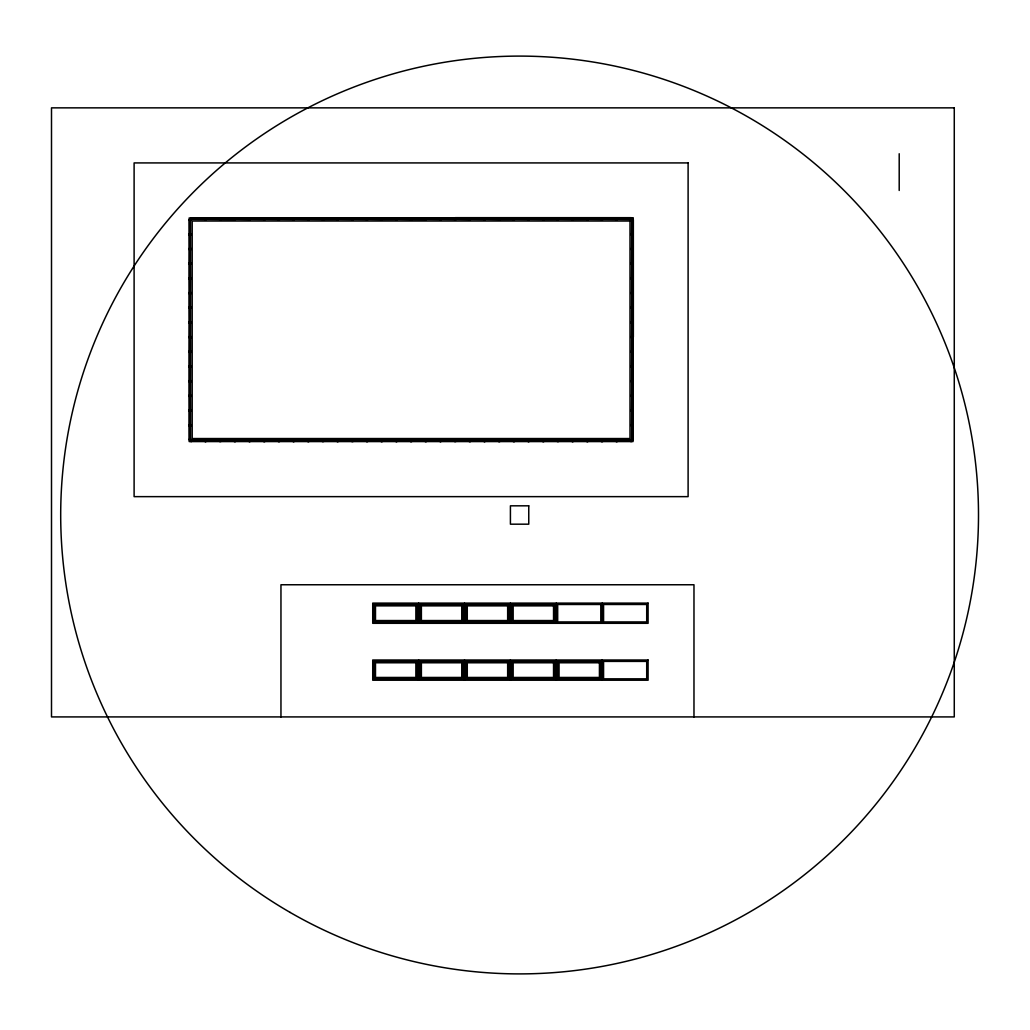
<?xml version="1.0" encoding="UTF-8"?>
<svg xmlns="http://www.w3.org/2000/svg" width="1030" height="1030" viewBox="0 0 1030 1030"><rect width="100%" height="100%" fill="white"/><g stroke="black" fill="none" stroke-linecap="round" stroke-linejoin="round"><path stroke-width="1.5" d="M455.247 217.678L631.287 217.678M191.464 218.36L204.867 218.36M206.155 218.36L219.557 218.36M220.832 218.36L234.235 218.411M235.522 218.36L248.925 218.411M250.213 218.411L263.603 218.36M264.89 218.411L278.293 218.36M279.581 218.411L292.984 218.36M294.258 218.36L307.661 218.36M308.949 218.36L322.351 218.36M323.639 218.411L337.029 218.36M338.316 218.36L351.719 218.411M353.007 218.36L366.41 218.36M367.684 218.36L381.087 218.411M382.375 218.411L395.777 218.411M397.065 218.36L410.455 218.36M411.743 218.411L425.145 218.36M426.433 218.36L439.836 218.36M441.11 218.36L454.513 218.36M455.801 218.411L469.204 218.411M470.491 218.411L483.881 218.36M485.169 218.36L498.572 218.36M499.859 218.411L513.262 218.36M514.537 218.411L527.939 218.411M529.227 218.411L542.63 218.36M543.917 218.36L557.307 218.36M558.595 218.36L571.998 218.411M573.285 218.36L586.688 218.411M587.963 218.411L601.365 218.411M602.653 218.36L616.056 218.36M617.343 218.411L630.733 218.36M191.464 218.579L204.867 218.579M206.155 218.579L219.557 218.579M220.832 218.579L234.235 218.579M235.522 218.579L248.925 218.579M250.213 218.579L263.603 218.579M264.89 218.579L278.293 218.579M279.581 218.579L292.984 218.579M294.258 218.579L307.661 218.579M308.949 218.579L322.351 218.579M323.639 218.579L337.029 218.579M338.316 218.579L351.719 218.579M353.007 218.579L366.41 218.579M367.684 218.579L381.087 218.579M382.375 218.579L395.777 218.579M397.065 218.579L410.455 218.579M411.743 218.579L425.145 218.579M426.433 218.579L439.836 218.579M441.11 218.579L454.513 218.579M455.801 218.579L469.204 218.579M470.491 218.579L483.881 218.579M485.169 218.579L498.572 218.579M499.859 218.579L513.262 218.579M514.537 218.579L527.939 218.579M529.227 218.579L542.63 218.579M543.917 218.579L557.307 218.579M558.595 218.579L571.998 218.579M573.285 218.579L586.688 218.579M587.963 218.579L601.365 218.579M602.653 218.579L616.056 218.579M617.343 218.579L630.733 218.579M191.464 218.914L204.867 218.914M206.155 218.914L219.557 218.914M220.832 218.914L234.235 218.914M235.522 218.914L248.925 218.914M250.213 218.914L263.603 218.914M264.89 218.914L278.293 218.914M279.581 218.914L292.984 218.914M294.258 218.914L307.661 218.914M308.949 218.914L322.351 218.914M323.639 218.914L337.029 218.914M338.316 218.914L351.719 218.914M353.007 218.914L366.41 218.914M367.684 218.914L381.087 218.914M382.375 218.914L395.777 218.914M397.065 218.914L410.455 218.914M411.743 218.914L425.145 218.914M426.433 218.914L439.836 218.914M441.11 218.914L454.513 218.914M455.801 218.914L469.204 218.914M470.491 218.914L483.881 218.914M485.169 218.914L498.572 218.914M499.859 218.914L513.262 218.914M514.537 218.914L527.939 218.914M529.227 218.914L542.63 218.914M543.917 218.914L557.307 218.914M558.595 218.914L571.998 218.914M573.285 218.914L586.688 218.914M587.963 218.914L601.365 218.914M602.653 218.914L616.056 218.914M617.343 218.914L630.733 218.914M189.172 219.738L191.464 219.648L191.464 217.987M633.038 219.738L630.733 219.648L630.733 217.987M189.172 220.291L190.82 220.291L190.82 217.987L190.923 219.648M633.038 220.291L631.377 220.291L631.287 217.987M189.172 233.681L190.82 233.681L190.82 234.969L189.172 234.969M633.038 233.681L631.377 233.681L631.377 234.969L633.038 234.969M189.172 234.235L190.82 234.235M631.377 234.235L633.038 234.235M189.172 234.428L190.82 234.428M631.377 234.428L633.038 234.428M189.172 248.372L190.82 248.372L190.82 249.659L189.172 249.659M633.038 248.372L631.377 248.372L631.377 249.659L633.038 249.659M189.172 248.925L190.82 248.925M631.377 248.925L633.038 248.925M189.172 249.106L190.82 249.106M631.377 249.106L633.038 249.106M189.172 263.062L190.82 263.062L190.82 264.337L189.172 264.337M633.038 263.062L631.377 263.062L631.377 264.337L633.038 264.337M189.172 263.603L190.82 263.603M631.377 263.603L633.038 263.603M189.172 277.74L190.82 277.74L190.82 279.027L189.172 279.027M633.038 277.74L631.377 277.74L631.377 279.027L633.038 279.027M189.172 278.293L190.82 278.293M631.377 278.293L633.038 278.293M189.172 278.473L190.82 278.473M631.377 278.473L633.038 278.473M189.172 292.43L190.82 292.43L190.82 293.717L189.172 293.717M633.038 292.43L631.377 292.43L631.377 293.717L633.038 293.717M189.172 292.984L190.82 292.984M631.377 292.984L633.038 292.984M189.172 293.164L190.82 293.164M631.377 293.164L633.038 293.164M189.172 307.107L190.82 307.107L190.82 308.395L189.172 308.395M633.038 307.107L631.377 307.107L631.377 308.395L633.038 308.395M189.172 307.661L190.82 307.661M631.377 307.661L633.038 307.661M189.172 307.841L190.82 307.841M631.377 307.841L633.038 307.841M189.172 321.798L190.82 321.798L190.82 323.085L189.172 323.085M633.038 321.798L631.377 321.798L631.377 323.085L633.038 323.085M189.172 322.351L190.82 322.351M631.377 322.351L633.038 322.351M189.172 322.532L190.82 322.532M631.377 322.532L633.038 322.532M189.172 336.488L190.82 336.488L190.82 337.763L189.172 337.763M633.038 336.488L631.377 336.488L631.377 337.763L633.038 337.763M189.172 337.029L190.82 337.029M631.377 337.029L633.038 337.029M189.172 337.222L190.82 337.222M631.377 337.222L633.038 337.222M189.172 351.166L190.82 351.166L190.82 352.453L189.172 352.453M633.038 351.166L631.377 351.166L631.377 352.453L633.038 352.453M189.172 351.719L190.82 351.719M631.377 351.719L633.038 351.719M189.172 351.899L190.82 351.899M631.377 351.899L633.038 351.899M189.172 365.856L190.82 365.856L190.82 367.144L189.172 367.144M633.038 365.856L631.377 365.856L631.377 367.144L633.038 367.144M189.172 366.41L190.82 366.41M631.377 366.41L633.038 366.41M189.172 366.59L190.82 366.59M631.377 366.59L633.038 366.59M189.172 380.534L190.82 380.534L190.82 381.821L189.172 381.821M633.038 380.534L631.377 380.534L631.377 381.821L633.038 381.821M189.172 381.087L190.82 381.087M631.377 381.087L633.038 381.087M189.172 381.267L190.82 381.267M631.377 381.267L633.038 381.267M189.172 395.224L190.82 395.224L190.82 396.511L189.172 396.511M633.038 395.224L631.377 395.224L631.377 396.511L633.038 396.511M189.172 395.958L190.82 395.958M631.377 395.958L633.038 395.958M189.172 409.914L190.82 409.914L190.82 411.189L189.172 411.189M633.038 409.914L631.377 409.914L631.377 411.189L633.038 411.189M189.172 410.455L190.82 410.455M631.377 410.455L633.038 410.455M189.172 410.648L190.82 410.648M631.377 410.648L633.038 410.648M189.172 424.592L190.82 424.592L190.82 425.879L189.172 425.879M633.038 424.592L631.377 424.592L631.377 425.879L633.038 425.879M189.172 425.145L190.82 425.145M631.377 425.145L633.038 425.145M189.172 425.326L190.82 425.326M631.377 425.326L633.038 425.326M189.172 439.282L190.82 439.282L190.82 441.574L190.923 439.926M633.038 439.282L631.377 439.282L631.377 441.574M189.172 439.836L191.464 439.926L191.464 441.574M633.038 439.836L630.733 439.926L630.733 441.574M191.464 440.171L204.867 440.171M220.832 440.171L234.235 440.171M263.603 440.171L250.213 440.171L263.603 440.248M292.984 440.171L279.581 440.171L292.984 440.248M294.258 440.171L307.661 440.171M308.949 440.171L322.351 440.171M323.639 440.171L337.029 440.171L323.639 440.248M351.719 440.171L338.316 440.171L351.719 440.248M353.007 440.171L366.41 440.171M367.684 440.171L381.087 440.171M382.375 440.171L395.777 440.171M397.065 440.171L410.455 440.171M411.743 440.171L425.145 440.171L411.743 440.248M426.433 440.171L439.836 440.171M454.513 440.171L441.11 440.171L454.513 440.248M455.801 440.171L469.204 440.171L455.801 440.248M483.881 440.171L470.491 440.171L483.881 440.248M485.169 440.171L498.572 440.171L485.169 440.248M499.859 440.171L513.262 440.171L499.859 440.248M514.537 440.171L527.939 440.171M529.227 440.171L542.63 440.171M543.917 440.171L557.307 440.171M558.595 440.171L571.998 440.171M573.285 440.171L586.688 440.171M587.963 440.171L601.365 440.171M616.056 440.171L602.653 440.171L616.056 440.248M617.343 440.171L630.733 440.171M191.464 440.248L204.867 440.248M220.832 440.248L234.235 440.248M294.258 440.248L307.661 440.248M308.949 440.248L322.351 440.248M353.007 440.248L366.41 440.248M367.684 440.248L381.087 440.248M382.375 440.248L395.777 440.248M397.065 440.248L410.455 440.248M426.433 440.248L439.836 440.248M514.537 440.248L527.939 440.248M529.227 440.248L542.63 440.248M543.917 440.248L557.307 440.248M558.595 440.248L571.998 440.248M573.285 440.248L586.688 440.248M587.963 440.248L601.365 440.248M617.343 440.248L630.733 440.248M191.464 440.66L204.867 440.66M206.155 440.66L219.557 440.66M220.832 440.66L234.235 440.66M235.522 440.66L248.925 440.66M250.213 440.66L263.603 440.66M264.89 440.66L278.293 440.66M279.581 440.66L292.984 440.66M294.258 440.66L307.661 440.66M308.949 440.66L322.351 440.66M323.639 440.66L337.029 440.66M338.316 440.66L351.719 440.66M353.007 440.66L366.41 440.66M367.684 440.66L381.087 440.66M382.375 440.66L395.777 440.66M397.065 440.66L410.455 440.66M411.743 440.66L425.145 440.66M426.433 440.66L439.836 440.66M441.11 440.66L454.513 440.66M455.801 440.66L469.204 440.66M470.491 440.66L483.881 440.66M485.169 440.66L498.572 440.66M499.859 440.66L513.262 440.66M514.537 440.66L527.939 440.66M529.227 440.66L542.63 440.66M543.917 440.66L557.307 440.66M558.595 440.66L571.998 440.66M573.285 440.66L586.688 440.66M587.963 440.66L601.365 440.66M602.653 440.66L616.056 440.66M617.343 440.66L630.733 440.66M191.464 440.982L204.867 440.982M206.155 440.982L219.557 440.982M220.832 440.982L234.235 440.982M235.522 440.982L248.925 440.982M250.213 440.982L263.603 440.982M264.89 440.982L278.293 440.982M279.581 440.982L292.984 440.982M294.258 440.982L307.661 440.982M308.949 440.982L322.351 440.982M323.639 440.982L337.029 440.982M338.316 440.982L351.719 440.982M353.007 440.982L366.41 440.982M367.684 440.982L381.087 440.982M382.375 440.982L395.777 440.982M397.065 440.982L410.455 440.982M411.743 440.982L425.145 440.982M426.433 440.982L439.836 440.982M441.11 440.982L454.513 440.982M455.801 440.982L469.204 440.982M470.491 440.982L483.881 440.982M485.169 440.982L498.572 440.982M499.859 440.982L513.262 440.982M514.537 440.982L527.939 440.982M529.227 440.982L542.63 440.982M543.917 440.982L557.307 440.982M558.595 440.982L571.998 440.982M573.285 440.982L586.688 440.982M587.963 440.982L601.365 440.982M602.653 440.982L616.056 440.982M617.343 440.982L630.733 440.982M191.464 441.213L204.867 441.213M206.155 441.149L219.557 441.213M220.832 441.149L234.235 441.149M235.522 441.149L248.925 441.149M250.213 441.213L263.603 441.149M264.89 441.213L278.293 441.213M279.581 441.149L292.984 441.149M294.258 441.213L307.661 441.213M308.949 441.213L322.351 441.149M323.639 441.149L337.029 441.149M338.316 441.213L351.719 441.213M353.007 441.213L366.41 441.213M367.684 441.213L381.087 441.213M382.375 441.213L395.777 441.149M397.065 441.149L410.365 441.213M411.743 441.213L425.145 441.213M426.433 441.213L439.836 441.213M441.11 441.149L454.513 441.213M455.801 441.213L469.204 441.213M470.491 441.149L483.881 441.213M485.169 441.149L498.572 441.213M499.859 441.149L513.262 441.213M514.537 441.149L527.939 441.213M529.227 441.149L542.63 441.213M543.917 441.213L557.307 441.213M558.595 441.213L571.998 441.149M573.285 441.149L586.688 441.149M587.963 441.213L601.365 441.149M602.653 441.213L616.056 441.149M617.343 441.149L630.733 441.213M899.203 153.74L899.203 190.46M693.975 716.919L693.975 584.757L280.958 584.757L280.958 716.919M633.347 219.738L633.347 337.029M632.665 220.291L632.665 233.681M632.665 234.969L632.665 248.372M632.613 249.659L632.613 263.062M632.613 264.337L632.665 277.74M632.665 279.027L632.665 292.43M632.613 293.717L632.665 307.107M632.665 308.395L632.665 321.798M632.665 323.085L632.665 336.488M632.665 337.763L632.665 351.166M632.665 352.453L632.665 365.856M632.613 367.144L632.665 380.534M632.613 381.821L632.613 395.224M632.665 396.511L632.665 409.914M632.665 411.189L632.613 424.592M632.665 425.879L632.613 439.282M632.446 220.291L632.446 233.681M632.446 234.969L632.446 248.372M632.446 249.659L632.446 263.062M632.446 264.337L632.446 277.74M632.446 279.027L632.446 292.43M632.446 293.717L632.446 307.107M632.446 308.395L632.446 321.798M632.446 323.085L632.446 336.488M632.446 337.763L632.446 351.166M632.446 352.453L632.446 365.856M632.446 367.144L632.446 380.534M632.446 381.821L632.446 395.224M632.446 396.511L632.446 409.914M632.446 411.189L632.446 424.592M632.446 425.879L632.446 439.282M632.111 220.291L632.111 233.681M632.111 234.969L632.111 248.372M632.111 249.659L632.111 263.062M632.111 264.337L632.111 277.74M632.111 279.027L632.111 292.43M632.111 293.717L632.111 307.107M632.111 308.395L632.111 321.798M632.111 323.085L632.111 336.488M632.111 337.763L632.111 351.166M632.111 352.453L632.111 365.856M632.111 367.144L632.111 380.534M632.111 381.821L632.111 395.224M632.111 396.511L632.111 409.914M632.111 411.189L632.111 424.592M632.111 425.879L632.111 439.282M617.343 217.987L617.343 219.648L616.056 219.648L616.056 217.987M617.343 441.574L617.343 439.926L616.056 439.926L616.056 441.574M616.79 217.987L616.79 219.648M616.79 439.926L616.79 441.574M616.597 217.987L616.597 219.648M616.597 439.926L616.597 441.574M602.653 217.987L602.653 219.648L601.365 219.648L601.365 217.987M602.653 441.574L602.653 439.926L601.365 439.926L601.365 441.574M602.099 217.987L602.099 219.648M602.099 439.926L602.099 441.574M602.19 603.117L602.19 623.305M602.19 660.011L602.19 680.212M601.919 217.987L601.919 219.648M601.919 439.926L601.919 441.574M587.963 217.987L587.963 219.648L586.688 219.648L586.688 217.987M587.963 441.574L587.963 439.926L586.688 439.926L586.688 441.574M587.422 217.987L587.422 219.648M587.422 439.926L587.422 441.574M587.229 217.987L587.229 219.648M587.229 439.926L587.229 441.574M573.285 217.987L573.285 219.648L571.998 219.648L571.998 217.987M573.285 441.574L573.285 439.926L571.998 439.926L571.998 441.574M572.731 217.987L572.731 219.648M572.731 439.926L572.731 441.574M572.551 217.987L572.551 219.648M572.551 439.926L572.551 441.574M558.595 217.987L558.595 219.648L557.307 219.648L557.307 217.987M558.595 441.574L558.595 439.926L557.307 439.926L557.307 441.574M557.861 217.987L558.041 219.648M558.041 439.926L557.861 441.574M556.303 603.117L556.303 623.305M556.303 660.011L556.303 680.212M543.917 217.987L543.917 219.648L542.63 219.648L542.63 217.987M543.917 441.574L543.917 439.926L542.63 439.926L542.63 441.574M543.364 217.987L543.364 219.648M543.364 439.926L543.364 441.574M543.183 217.987L543.183 219.648M543.183 439.926L543.183 441.574M529.227 217.987L529.227 219.648L527.939 219.648L527.939 217.987M529.227 441.574L529.227 439.926L527.939 439.926L527.939 441.574M528.673 217.987L528.673 219.648M528.673 439.926L528.673 441.574M528.493 217.987L528.493 219.648M528.493 439.926L528.493 441.574M514.537 217.987L514.537 219.648L513.262 219.648L513.262 217.987M514.537 441.574L514.537 439.926L513.262 439.926L513.262 441.574M513.996 217.987L513.996 219.648M513.996 439.926L513.996 441.574M513.803 217.987L513.803 219.648M513.803 439.926L513.803 441.574M510.417 603.117L510.417 623.305M510.417 660.011L510.417 680.212M499.859 217.987L499.859 219.648L498.572 219.648L498.572 217.987M499.859 441.574L499.859 439.926L498.572 439.926L498.572 441.574M499.305 217.987L499.305 219.648M499.305 439.926L499.305 441.574M499.125 217.987L499.125 219.648M499.125 439.926L499.125 441.574M485.169 217.987L485.169 219.648L483.881 219.648L483.881 217.987M485.169 441.574L485.169 439.926L483.881 439.926L483.881 441.574M484.615 217.987L484.615 219.648M484.615 439.926L484.615 441.574M484.435 217.987L484.435 219.648M484.435 439.926L484.435 441.574M470.491 217.987L470.491 219.648L469.204 219.648L469.204 217.987M470.491 441.574L470.491 439.926L469.204 439.926L469.204 441.574M469.938 217.987L469.938 219.648M469.938 439.926L469.938 441.574M469.757 217.987L469.757 219.648M469.757 439.926L469.757 441.574M464.517 603.117L464.517 623.305M464.517 660.011L464.517 680.212M455.801 217.987L455.801 219.648L454.513 219.648L454.513 217.987M455.801 441.574L455.801 439.926L454.513 439.926L454.513 441.574M455.067 217.987L455.247 219.648M455.067 439.926L455.247 441.574M441.11 217.987L441.11 219.648L439.836 219.648L439.836 217.987M441.11 441.574L441.11 439.926L439.836 439.926L439.836 441.574M440.57 217.987L440.57 219.648M440.57 439.926L440.57 441.574M440.377 217.987L440.377 219.648M440.377 439.926L440.377 441.574M426.433 217.987L426.433 219.648L425.145 219.648L425.145 217.987M426.433 441.574L426.433 439.926L425.145 439.926L425.145 441.574M425.879 217.987L425.879 219.648M425.879 439.926L425.879 441.574M425.699 217.987L425.699 219.648M425.699 439.926L425.699 441.574M418.631 603.117L418.631 623.305M418.631 660.011L418.631 680.212M411.743 217.987L411.743 219.648L410.455 219.648L410.455 217.987M411.743 441.574L411.743 439.926L410.455 439.926L410.455 441.574M411.189 217.987L411.189 219.648M411.189 439.926L411.189 441.574M411.009 217.987L411.009 219.648M411.009 439.926L411.009 441.574M397.065 217.987L397.065 219.648L395.777 219.648L395.777 217.987M397.065 441.574L397.065 439.926L395.777 439.926L395.777 441.574M396.511 217.987L396.511 219.648M396.511 439.926L396.511 441.574M396.331 217.987L396.331 219.648M396.331 439.926L396.331 441.574M382.375 217.987L382.375 219.648L381.087 219.648L381.087 217.987M382.375 441.574L382.375 439.926L381.087 439.926L381.087 441.574M381.821 217.987L381.821 219.648M381.821 439.926L381.821 441.574M381.641 217.987L381.641 219.648M381.641 439.926L381.641 441.574M367.684 217.987L367.684 219.648L366.41 219.648L366.41 217.987M367.684 441.574L367.684 439.926L366.41 439.926L366.41 441.574M367.144 217.987L367.144 219.648M367.144 439.926L367.144 441.574M366.95 217.987L366.95 219.648M366.95 439.926L366.95 441.574M353.007 217.987L353.007 219.648L351.719 219.648L351.719 217.987M353.007 441.574L353.007 439.926L351.719 439.926L351.719 441.574M352.273 217.987L352.453 219.648M352.453 439.926L352.453 441.574M338.316 217.987L338.316 219.648L337.029 219.648L337.029 217.987M338.316 441.574L338.316 439.926L337.029 439.926L337.029 441.574M337.763 217.987L337.763 219.648M337.763 439.926L337.763 441.574M337.582 217.987L337.582 219.648M337.582 439.926L337.582 441.574M323.639 217.987L323.639 219.648L322.351 219.648L322.351 217.987M323.639 441.574L323.639 439.926L322.351 439.926L322.351 441.574M322.905 217.987L322.905 219.648M322.905 439.926L322.905 441.574M308.949 217.987L308.949 219.648L307.661 219.648L307.661 217.987M308.949 441.574L308.949 439.926L307.661 439.926L307.661 441.574M308.395 217.987L308.395 219.648M308.395 439.926L308.395 441.574M308.215 217.987L308.215 219.648M308.215 439.926L308.215 441.574M294.258 217.987L294.258 219.648L292.984 219.648L292.984 217.987M294.258 441.574L294.258 439.926L292.984 439.926L292.984 441.574M293.717 217.987L293.717 219.648M293.717 439.926L293.717 441.574M293.524 217.987L293.524 219.648M293.524 439.926L293.524 441.574M279.581 217.987L279.581 219.648L278.293 219.648L278.293 217.987M279.581 441.574L279.581 439.926L278.293 439.926L278.293 441.574M279.027 217.987L279.027 219.648M279.027 439.926L279.027 441.574M278.847 217.987L278.847 219.648M278.847 439.926L278.847 441.574M264.89 217.987L264.89 219.648L263.603 219.648L263.603 217.987M264.89 441.574L264.89 439.926L263.603 439.926L263.603 441.574M264.337 217.987L264.337 219.648M264.337 439.926L264.337 441.574M264.156 217.987L264.156 219.648M264.156 439.926L264.156 441.574M250.213 217.987L250.213 219.648L248.925 219.648L248.925 217.987M250.213 441.574L250.213 439.926L248.925 439.926L248.925 441.574M249.659 217.987L249.659 219.648M249.659 439.926L249.659 441.574M249.479 217.987L249.479 219.648M249.479 439.926L249.479 441.574M235.522 217.987L235.522 219.648L234.235 219.648L234.235 217.987M235.522 441.574L235.522 439.926L234.235 439.926L234.235 441.574M234.969 217.987L234.969 219.648M234.969 439.926L234.969 441.574M234.789 217.987L234.789 219.648M234.789 439.926L234.789 441.574M220.832 217.987L220.832 219.648L219.557 219.648L219.557 217.987M220.832 441.574L220.832 439.926L219.557 439.926L219.557 441.574M220.291 217.987L220.098 219.648M220.291 439.926L220.291 441.574M206.155 217.987L206.155 219.648L204.867 219.648L204.867 217.987M206.155 441.574L206.155 439.926L204.867 439.926L204.867 441.574M205.601 217.987L205.601 219.648M205.601 439.926L205.601 441.574M205.421 217.987L205.421 219.648M205.421 439.926L205.421 441.574M190.499 220.291L190.499 233.681M190.499 234.969L190.499 248.372M190.499 249.659L190.499 263.062M190.499 264.337L190.55 277.74M190.55 279.027L190.499 292.43M190.499 293.717L190.499 307.107M190.499 308.395L190.499 321.798M190.55 323.085L190.499 336.488M190.55 337.763L190.576 351.166M190.499 352.453L190.499 365.856M190.55 367.144L190.499 380.534M190.499 381.821L190.499 395.224M190.499 396.511L190.55 409.914M190.499 411.189L190.499 424.592M190.499 425.879L190.499 439.282M190.087 220.291L190.087 233.681M190.087 234.969L190.087 248.372M190.087 249.659L190.087 263.062M190.087 264.337L190.087 277.74M190.087 279.027L190.087 292.43M190.087 293.717L190.087 307.107M190.087 308.395L190.087 321.798M190.087 323.085L190.087 336.488M190.087 337.763L190.087 351.166M190.087 352.453L190.087 365.856M190.087 367.144L190.087 380.534M190.087 381.821L190.087 395.224M190.087 396.511L190.087 409.914M190.087 411.189L190.087 424.592M190.087 425.879L190.087 439.282M189.765 220.291L189.765 233.681M189.765 234.969L189.765 248.372M189.765 249.659L189.765 263.062M189.765 264.337L189.765 277.74M189.765 279.027L189.765 292.43M189.765 293.717L189.765 307.107M189.765 308.395L189.765 321.798M189.765 323.085L189.765 336.488M189.765 337.763L189.765 351.166M189.765 352.453L189.765 365.856M189.765 367.144L189.765 380.534M189.765 381.821L189.765 395.224M189.765 396.511L189.765 409.914M189.765 411.189L189.765 424.592M189.765 425.879L189.765 439.282M189.546 220.291L189.597 233.681M189.546 234.969L189.597 248.372M189.597 249.659L189.546 263.062M189.546 264.337L189.546 277.74M189.546 279.027L189.597 292.43M189.546 293.717L189.546 307.107M189.546 308.395L189.597 321.798M189.597 323.085L189.546 336.488M189.597 337.763L189.546 351.166M189.546 352.453L189.546 365.856M189.546 367.144L189.546 380.534M189.546 381.821L189.546 395.224M189.546 396.511L189.597 409.914M189.546 411.189L189.546 424.592M189.546 425.879L189.597 439.282M954.269 107.854L51.5 107.854L51.5 716.919L954.269 716.919L954.269 107.854M688.104 162.92L134.106 162.92L134.106 496.64L688.104 496.64L688.104 162.92M633.038 217.987L189.172 217.987L189.172 441.574L633.038 441.574L633.038 217.987M204.867 219.313L191.464 219.313L204.867 219.403M219.557 219.313L206.155 219.313L219.557 219.403M234.235 219.364L220.832 219.364L234.235 219.403M248.925 219.364L235.522 219.313L248.925 219.403M263.603 219.313L250.213 219.313L263.603 219.403M278.293 219.313L264.89 219.313L278.293 219.403M292.984 219.313L279.581 219.313L292.984 219.403M307.661 219.313L294.258 219.313L307.661 219.403M322.351 219.313L308.949 219.313L322.351 219.403M337.029 219.313L323.639 219.364L337.029 219.403M351.719 219.313L338.316 219.313L351.719 219.403M366.41 219.313L353.007 219.313L366.41 219.403M381.087 219.364L367.684 219.313L381.087 219.403M395.777 219.313L382.375 219.364L395.777 219.403M410.455 219.364L397.065 219.313L410.455 219.403M425.145 219.364L411.743 219.364L425.145 219.403M439.836 219.313L426.433 219.313L439.836 219.403M454.513 219.313L441.11 219.313L454.513 219.403M469.204 219.364L455.801 219.313L469.204 219.403M483.881 219.313L470.491 219.313L483.881 219.403M498.572 219.364L485.169 219.313L498.572 219.403M513.262 219.313L499.859 219.364L513.262 219.403M527.939 219.313L514.537 219.313L527.939 219.403M542.63 219.313L529.227 219.313L542.63 219.403M557.307 219.313L543.917 219.364L557.307 219.403M571.998 219.313L558.595 219.313L571.998 219.403M586.688 219.313L573.285 219.364L586.688 219.403M601.365 219.313L587.963 219.313L601.365 219.403M616.056 219.313L602.653 219.313L616.056 219.403M630.733 219.313L617.343 219.313L630.733 219.403M630 221.025L192.198 221.025L192.198 438.548L630 438.548L630 221.025M219.557 440.171L206.155 440.171L219.557 440.196M248.925 440.171L235.522 440.171L248.925 440.196M278.293 440.171L264.89 440.171L278.293 440.196M528.763 505.82L510.417 505.82L510.417 524.18L528.763 524.18L528.763 505.82M648.089 603.117L372.731 603.117L372.731 623.305L648.089 623.305L648.089 603.117M417.253 604.481L374.109 604.481L374.109 621.927L417.253 621.927L417.253 604.481M463.14 604.481L420.008 604.481L420.008 621.927L463.14 621.927L463.14 604.481M509.039 604.481L465.895 604.481L465.895 621.927L509.039 621.927L509.039 604.481M554.925 604.481L511.781 604.481L511.781 621.927L554.925 621.927L554.925 604.481M600.812 604.481L557.681 604.481L557.681 621.927L600.812 621.927L600.812 604.481M646.711 604.481L603.567 604.481L603.567 621.927L646.711 621.927L646.711 604.481M415.875 605.859L375.487 605.859L375.487 620.549L415.875 620.549L415.875 605.859M461.762 605.859L421.386 605.859L421.386 620.549L461.762 620.549L461.762 605.859M507.661 605.859L467.272 605.859L467.272 620.549L507.661 620.549L507.661 605.859M553.548 605.859L513.159 605.859L513.159 620.549L553.548 620.549L553.548 605.859M648.089 660.011L372.731 660.011L372.731 680.212L648.089 680.212L648.089 660.011M417.253 661.389L374.109 661.389L374.109 678.834L417.253 678.834L417.253 661.389M463.14 661.389L420.008 661.389L420.008 678.834L463.14 678.834L463.14 661.389M509.039 661.389L465.895 661.389L465.895 678.834L509.039 678.834L509.039 661.389M554.925 661.389L511.781 661.389L511.781 678.834L554.925 678.834L554.925 661.389M600.812 661.389L557.681 661.389L557.681 678.834L600.812 678.834L600.812 661.389M646.711 661.389L603.567 661.389L603.567 678.834L646.711 678.834L646.711 661.389M415.875 662.766L375.487 662.766L375.487 677.457L415.875 677.457L415.875 662.766M461.762 662.766L421.386 662.766L421.386 677.457L461.762 677.457L461.762 662.766M507.661 662.766L467.272 662.766L467.272 677.457L507.661 677.457L507.661 662.766M553.548 662.766L513.159 662.766L513.159 677.457L553.548 677.457L553.548 662.766M599.434 662.766L559.058 662.766L559.058 677.457L599.434 677.457L599.434 662.766M631.712 233.681L631.712 220.291L631.622 233.681M631.712 248.372L631.712 234.969L631.66 248.372M631.712 263.062L631.712 249.659L631.622 263.062M631.712 277.74L631.712 264.337L631.622 277.74M631.712 292.43L631.712 279.027L631.66 292.43M631.712 307.107L631.712 293.717L631.66 307.107M631.712 321.798L631.712 308.395L631.66 321.798M631.712 336.488L631.712 323.085L631.622 336.488M631.712 351.166L631.712 337.763L631.66 351.166M631.712 365.856L631.712 352.453L631.622 365.856M631.712 380.534L631.712 367.144L631.66 380.534M631.712 395.224L631.712 381.821L631.66 395.224M631.712 409.914L631.712 396.511L631.622 409.914M631.712 424.592L631.712 411.189L631.622 424.592M631.712 439.282L631.712 425.879L631.66 439.282M290.138 912.425A458.917 458.917 0 0 0 978.5 515A458.917 458.917 0 0 0 290.138 117.575A458.917 458.917 0 0 0 290.138 912.425"/></g></svg>
